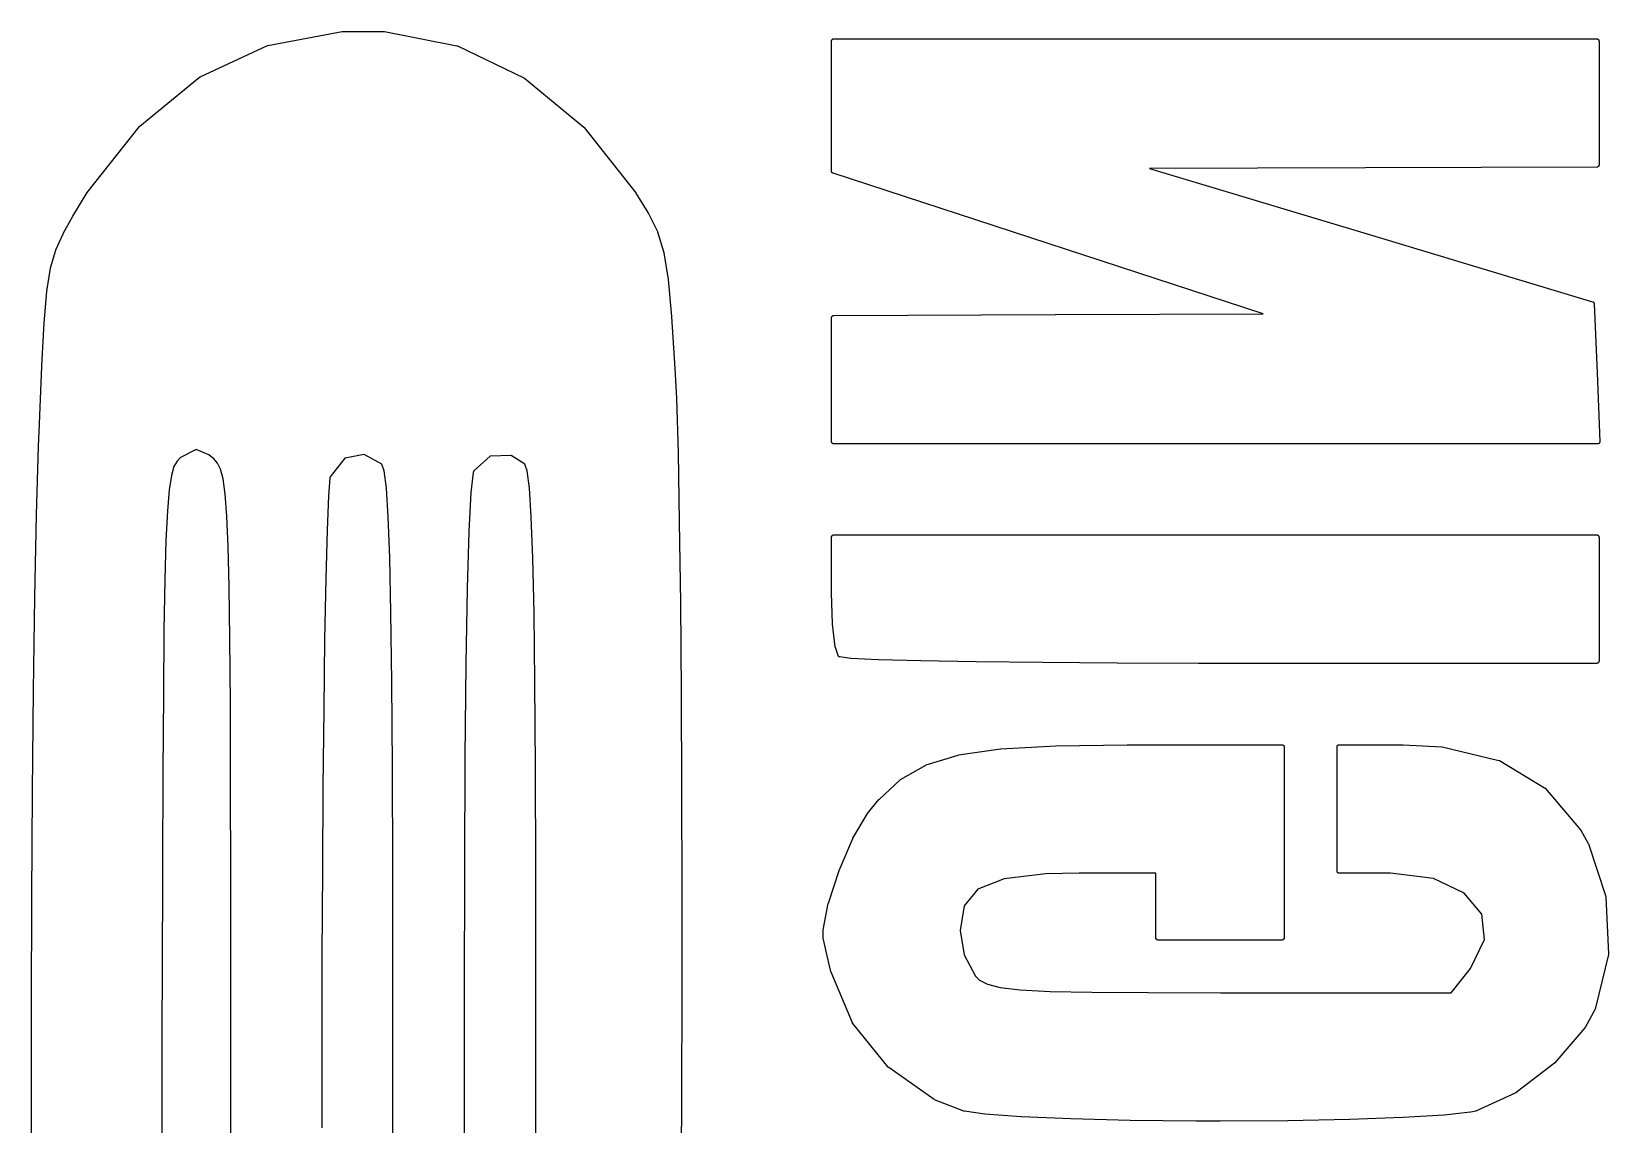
# Model space of a CAD drawing. Extents: x 6.3 to 49.3, y 9.3 to 45.7.
# Drawn here: x 36.89 to 40.39, y 34.848 to 37.273 of the extents above; entities that cross this region are included whole.
import ezdxf

# ---------------------------------------------------------------- set-up
doc = ezdxf.new("R2010")
doc.units = 0
doc.layers.add('BLACK', color=7, linetype='CONTINUOUS')

msp = doc.modelspace()

# ---------------------------------------------------------------- linework, layer by layer
at = {"layer": 'BLACK', "linetype": 'CONTINUOUS'}
for p, q in [((37.2637, 37.172), (37.413, 37.2417)), ((37.413, 37.2417), (37.4131, 37.2417)), ((37.4131, 37.2417), (37.4132, 37.2418)), ((37.4132, 37.2418), (37.4133, 37.2418)), ((37.4133, 37.2418), (37.4137, 37.2419)), ((37.4137, 37.2419), (37.414, 37.2421)), ((37.414, 37.2421), (37.4141, 37.2421)), ((37.4141, 37.2421), (37.4142, 37.2421)), ((37.4142, 37.2421), (37.5793, 37.2727)), ((37.5793, 37.2727), (37.5793, 37.2727)), ((37.5793, 37.2727), (37.5793, 37.2727)), ((37.5793, 37.2727), (37.5793, 37.2727)), ((37.5793, 37.2727), (37.5794, 37.2727)), ((37.5794, 37.2727), (37.5798, 37.2728)), ((37.5798, 37.2728), (37.5803, 37.2728)), ((37.5803, 37.2728), (37.672, 37.2727)), ((37.672, 37.2727), (37.6721, 37.2727)), ((37.6721, 37.2727), (37.6726, 37.2726)), ((37.6726, 37.2726), (37.673, 37.2726)), ((37.673, 37.2726), (37.8336, 37.2412)), ((37.8336, 37.2412), (37.8337, 37.2411)), ((37.8337, 37.2411), (37.8338, 37.2411)), ((37.8338, 37.2411), (37.8339, 37.2411)), ((37.8339, 37.2411), (37.8342, 37.241)), ((38.6653, 37.2519), (38.6654, 37.2524)), ((38.6653, 36.9631), (38.6653, 37.2519)), ((38.6654, 37.2529), (38.6656, 37.2534)), ((38.6654, 37.2528), (38.6654, 37.2529)), ((38.6654, 37.2529), (38.6654, 37.2529)), ((38.6654, 37.2524), (38.6654, 37.2528)), ((38.6656, 37.2534), (38.6657, 37.2538)), ((38.6657, 37.2538), (38.666, 37.2543)), ((38.6657, 37.2538), (38.6657, 37.2538)), ((38.6657, 37.2538), (38.6657, 37.2538)), ((38.666, 37.2543), (38.6662, 37.2546)), ((38.6662, 37.2547), (38.6665, 37.255)), ((38.6662, 37.2546), (38.6662, 37.2547)), ((38.6662, 37.2546), (38.6662, 37.2546)), ((38.6665, 37.255), (38.6668, 37.2554)), ((38.6668, 37.2554), (38.6672, 37.2557)), ((38.6668, 37.2554), (38.6668, 37.2554)), ((38.6668, 37.2554), (38.6668, 37.2554)), ((38.6672, 37.2557), (38.6676, 37.256)), ((38.6676, 37.256), (38.668, 37.2562)), ((38.6676, 37.256), (38.6676, 37.256)), ((38.6676, 37.256), (38.6676, 37.256)), ((38.668, 37.2562), (38.6684, 37.2565)), ((38.6684, 37.2565), (38.6684, 37.2565)), ((38.6684, 37.2565), (38.6685, 37.2565)), ((38.6685, 37.2565), (38.6689, 37.2566)), ((38.6689, 37.2566), (38.6694, 37.2567)), ((38.6694, 37.2567), (38.6698, 37.2568)), ((38.6694, 37.2567), (38.6694, 37.2567)), ((38.6694, 37.2567), (38.6694, 37.2567)), ((38.6698, 37.2568), (38.6703, 37.2568)), ((38.6703, 37.2568), (40.3637, 37.2568)), ((40.3637, 37.2568), (40.3642, 37.2568)), ((40.3642, 37.2568), (40.3647, 37.2567)), ((40.3647, 37.2567), (40.3647, 37.2567)), ((40.3647, 37.2567), (40.3647, 37.2567)), ((40.3647, 37.2567), (40.3652, 37.2566)), ((40.3652, 37.2566), (40.3656, 37.2564)), ((40.3656, 37.2564), (40.3656, 37.2564)), ((40.3656, 37.2564), (40.3656, 37.2564)), ((40.3656, 37.2564), (40.3661, 37.2562)), ((40.3661, 37.2562), (40.3665, 37.256)), ((40.3665, 37.256), (40.3665, 37.256)), ((40.3665, 37.256), (40.3665, 37.256)), ((40.3665, 37.256), (40.3669, 37.2557)), ((40.3669, 37.2557), (40.3672, 37.2554)), ((40.3672, 37.2554), (40.3672, 37.2553)), ((40.3672, 37.2553), (40.3672, 37.2553)), ((40.3672, 37.2553), (40.3675, 37.255)), ((40.3675, 37.255), (40.3678, 37.2546)), ((40.3678, 37.2546), (40.3678, 37.2546)), ((40.3678, 37.2546), (40.3678, 37.2546)), ((40.3678, 37.2546), (40.3681, 37.2542)), ((40.3681, 37.2542), (40.3683, 37.2537)), ((40.3683, 37.2537), (40.3683, 37.2537)), ((40.3683, 37.2537), (40.3683, 37.2537)), ((40.3683, 37.2537), (40.3684, 37.2533)), ((40.3684, 37.2533), (40.3686, 37.2528)), ((40.3686, 37.2528), (40.3686, 37.2528)), ((40.3686, 37.2528), (40.3686, 37.2528)), ((40.3686, 37.2528), (40.3686, 37.2523)), ((40.3686, 37.2523), (40.3687, 37.2518)), ((40.3687, 37.2518), (40.3687, 36.9766)), ((37.8342, 37.241), (37.8346, 37.2409)), ((37.8346, 37.2409), (37.8347, 37.2408)), ((37.8347, 37.2408), (37.8348, 37.2408)), ((37.8348, 37.2408), (37.9824, 37.1701)), ((37.1297, 37.063), (37.2626, 37.1713)), ((37.2626, 37.1713), (37.2627, 37.1714)), ((37.2627, 37.1714), (37.2628, 37.1714)), ((37.2628, 37.1715), (37.2632, 37.1717)), ((37.2628, 37.1714), (37.2628, 37.1715)), ((37.2632, 37.1717), (37.2635, 37.1719)), ((37.2635, 37.1719), (37.2636, 37.1719)), ((37.2636, 37.1719), (37.2637, 37.172)), ((37.9824, 37.1701), (37.9825, 37.17)), ((37.9825, 37.17), (37.9825, 37.17)), ((37.9825, 37.17), (37.9826, 37.17)), ((37.9826, 37.17), (37.983, 37.1697)), ((37.983, 37.1697), (37.9833, 37.1695)), ((37.9833, 37.1695), (37.9834, 37.1695)), ((37.9834, 37.1695), (37.9834, 37.1694)), ((37.9834, 37.1694), (38.1156, 37.0608)), ((37.0132, 36.9159), (37.1289, 37.0623)), ((37.1289, 37.0623), (37.129, 37.0623)), ((37.129, 37.0623), (37.1293, 37.0626)), ((37.129, 37.0623), (37.129, 37.0623)), ((37.129, 37.0623), (37.129, 37.0623)), ((37.1293, 37.0626), (37.1297, 37.063)), ((37.1297, 37.063), (37.1297, 37.063)), ((37.1297, 37.063), (37.1297, 37.063)), ((38.1156, 37.0608), (38.1157, 37.0607)), ((38.1157, 37.0607), (38.1157, 37.0607)), ((38.1157, 37.0607), (38.1157, 37.0607)), ((38.1157, 37.0607), (38.116, 37.0604)), ((38.116, 37.0604), (38.1163, 37.06)), ((38.1163, 37.06), (38.1163, 37.06)), ((38.1163, 37.06), (38.1164, 37.06)), ((38.1164, 37.06), (38.2308, 36.9147)), ((38.6653, 36.9629), (38.6653, 36.9631)), ((38.6653, 36.9628), (38.6653, 36.9629)), ((38.6654, 36.9625), (38.6653, 36.9628)), ((38.6654, 36.9621), (38.6654, 36.9625)), ((38.6655, 36.962), (38.6654, 36.9621)), ((38.6655, 36.9618), (38.6655, 36.962)), ((38.6656, 36.9615), (38.6655, 36.9618)), ((38.6657, 36.9612), (38.6656, 36.9615)), ((38.6658, 36.961), (38.6657, 36.9612)), ((39.8504, 36.9702), (39.3708, 36.9689)), ((39.3708, 36.9689), (39.8465, 36.8259)), ((40.3637, 36.9717), (39.8504, 36.9702)), ((40.3642, 36.9717), (40.3637, 36.9717)), ((40.3646, 36.9718), (40.3642, 36.9717)), ((40.3647, 36.9718), (40.3646, 36.9718)), ((40.3646, 36.9718), (40.3646, 36.9718)), ((40.3651, 36.9719), (40.3647, 36.9718)), ((40.3655, 36.972), (40.3651, 36.9719)), ((40.3656, 36.972), (40.3655, 36.972)), ((40.366, 36.9723), (40.3656, 36.972)), ((40.3656, 36.972), (40.3656, 36.972)), ((40.3664, 36.9725), (40.366, 36.9723)), ((40.3668, 36.9728), (40.3664, 36.9725)), ((40.3664, 36.9725), (40.3664, 36.9725)), ((40.3664, 36.9725), (40.3664, 36.9725)), ((40.3672, 36.9731), (40.3668, 36.9728)), ((40.3675, 36.9735), (40.3672, 36.9731)), ((40.3672, 36.9731), (40.3672, 36.9731)), ((40.3672, 36.9731), (40.3672, 36.9731)), ((40.3678, 36.9738), (40.3675, 36.9735)), ((40.368, 36.9742), (40.3678, 36.9739)), ((40.3678, 36.9739), (40.3678, 36.9739)), ((40.3678, 36.9739), (40.3678, 36.9738)), ((40.3683, 36.9747), (40.368, 36.9742)), ((40.3684, 36.9752), (40.3683, 36.9747)), ((40.3683, 36.9747), (40.3683, 36.9747)), ((40.3683, 36.9747), (40.3683, 36.9747)), ((40.3686, 36.9756), (40.3684, 36.9752)), ((40.3687, 36.9766), (40.3686, 36.9762)), ((40.3686, 36.9762), (40.3686, 36.9757)), ((40.3686, 36.9757), (40.3686, 36.9757)), ((40.3686, 36.9757), (40.3686, 36.9756)), ((38.6659, 36.9609), (38.6658, 36.961)), ((38.666, 36.9606), (38.6659, 36.9609)), ((38.6662, 36.9603), (38.666, 36.9606)), ((38.6663, 36.9602), (38.6662, 36.9603)), ((38.6664, 36.9601), (38.6663, 36.9602)), ((38.6666, 36.9598), (38.6664, 36.9601)), ((38.6668, 36.9596), (38.6666, 36.9598)), ((38.6669, 36.9595), (38.6668, 36.9596)), ((38.667, 36.9593), (38.6669, 36.9595)), ((38.6673, 36.9592), (38.667, 36.9593)), ((38.6675, 36.959), (38.6673, 36.9592)), ((38.6677, 36.9589), (38.6675, 36.959)), ((38.6678, 36.9588), (38.6677, 36.9589)), ((38.6681, 36.9586), (38.6678, 36.9588)), ((38.6684, 36.9585), (38.6681, 36.9586)), ((38.6686, 36.9584), (38.6684, 36.9585)), ((38.6687, 36.9584), (38.6686, 36.9584)), ((38.6688, 36.9583), (38.6687, 36.9584)), ((39.6235, 36.6467), (38.6688, 36.9583)), ((36.981, 36.8631), (37.0129, 36.9154)), ((37.0129, 36.9154), (37.0131, 36.9156)), ((37.0129, 36.9154), (37.0129, 36.9154)), ((37.0131, 36.9156), (37.0132, 36.9159)), ((38.2308, 36.9147), (38.2308, 36.9146)), ((38.2308, 36.9146), (38.2309, 36.9144)), ((38.2309, 36.9144), (38.2311, 36.9142)), ((38.2311, 36.9142), (38.2577, 36.8711)), ((36.9598, 36.8246), (36.9809, 36.8629)), ((36.9809, 36.8629), (36.981, 36.863)), ((36.981, 36.863), (36.981, 36.8631)), ((36.981, 36.863), (36.981, 36.863)), ((38.2577, 36.8711), (38.2577, 36.871)), ((38.2577, 36.871), (38.2578, 36.8708)), ((38.2578, 36.8708), (38.2579, 36.8707)), ((38.2579, 36.8707), (38.2786, 36.829)), ((36.9438, 36.7888), (36.9596, 36.8242)), ((36.9596, 36.8243), (36.9597, 36.8245)), ((36.9596, 36.8242), (36.9596, 36.8243)), ((36.9597, 36.8245), (36.9598, 36.8246)), ((38.2786, 36.829), (38.2786, 36.829)), ((38.2786, 36.829), (38.2787, 36.8286)), ((38.2787, 36.8286), (38.2788, 36.8283)), ((38.2788, 36.8283), (38.293, 36.7827)), ((39.8465, 36.8259), (40.3545, 36.6732)), ((36.932, 36.7484), (36.9435, 36.7881)), ((36.9435, 36.7881), (36.9436, 36.7882)), ((36.9436, 36.7882), (36.9437, 36.7885)), ((36.9437, 36.7885), (36.9438, 36.7888)), ((38.293, 36.7827), (38.293, 36.7826)), ((38.293, 36.7826), (38.293, 36.7823)), ((38.293, 36.7823), (38.2931, 36.782)), ((38.2931, 36.782), (38.3029, 36.7229)), ((36.9235, 36.6966), (36.9319, 36.7478)), ((36.9319, 36.7481), (36.932, 36.7484)), ((36.9319, 36.7479), (36.9319, 36.7481)), ((36.9319, 36.7478), (36.9319, 36.7479)), ((38.3029, 36.7229), (38.3029, 36.7229)), ((38.3029, 36.7229), (38.3029, 36.7227)), ((38.3029, 36.7227), (38.3029, 36.7226)), ((38.3029, 36.7226), (38.3104, 36.6404)), ((36.9173, 36.6265), (36.9235, 36.6962)), ((36.9235, 36.6965), (36.9235, 36.6966)), ((36.9235, 36.6963), (36.9235, 36.6965)), ((36.9235, 36.6962), (36.9235, 36.6963)), ((39.1624, 36.6449), (39.6235, 36.6467)), ((40.3545, 36.6732), (40.3546, 36.6731)), ((40.3546, 36.6731), (40.3547, 36.6731)), ((40.3547, 36.6731), (40.3548, 36.6731)), ((40.3548, 36.6731), (40.3551, 36.6729)), ((40.3551, 36.6729), (40.3555, 36.6728)), ((40.3555, 36.6728), (40.3556, 36.6727)), ((40.3556, 36.6727), (40.3557, 36.6726)), ((40.3557, 36.6726), (40.356, 36.6724)), ((40.356, 36.6724), (40.3563, 36.6722)), ((40.3563, 36.6722), (40.3564, 36.6721)), ((40.3564, 36.6721), (40.3565, 36.672)), ((40.3565, 36.672), (40.3567, 36.6718)), ((40.3567, 36.6718), (40.357, 36.6715)), ((40.357, 36.6715), (40.357, 36.6714)), ((40.357, 36.6714), (40.3571, 36.6713)), ((40.3571, 36.6713), (40.3573, 36.671)), ((40.3573, 36.671), (40.3575, 36.6707)), ((40.3575, 36.6707), (40.3576, 36.6706)), ((40.3576, 36.6706), (40.3576, 36.6705)), ((40.3576, 36.6705), (40.3577, 36.6701)), ((40.3577, 36.6701), (40.3579, 36.6698)), ((40.3579, 36.6698), (40.3579, 36.6697)), ((40.3579, 36.6697), (40.3579, 36.6695)), ((40.3579, 36.6695), (40.358, 36.6692)), ((40.358, 36.6692), (40.3581, 36.6688)), ((40.3581, 36.6688), (40.3581, 36.6687)), ((40.3581, 36.6687), (40.3581, 36.6686)), ((40.3581, 36.6686), (40.3643, 36.5158)), ((36.9122, 36.5308), (36.9173, 36.6263)), ((36.9173, 36.6264), (36.9173, 36.6265)), ((36.9173, 36.6263), (36.9173, 36.6264)), ((36.9173, 36.6264), (36.9173, 36.6264)), ((38.3104, 36.6404), (38.3104, 36.6403)), ((38.3104, 36.6403), (38.3104, 36.6403)), ((38.3104, 36.6403), (38.3104, 36.6402)), ((38.3104, 36.6402), (38.3178, 36.5253)), ((38.6653, 36.6381), (38.6654, 36.6386)), ((38.6653, 36.3628), (38.6653, 36.6381)), ((38.6654, 36.639), (38.6656, 36.6395)), ((38.6654, 36.6386), (38.6654, 36.639)), ((38.6654, 36.639), (38.6654, 36.639)), ((38.6654, 36.639), (38.6654, 36.639)), ((38.6656, 36.6395), (38.6657, 36.6399)), ((38.6657, 36.64), (38.666, 36.6404)), ((38.6657, 36.6399), (38.6657, 36.64)), ((38.6657, 36.6399), (38.6657, 36.6399)), ((38.666, 36.6404), (38.6662, 36.6408)), ((38.6662, 36.6408), (38.6665, 36.6412)), ((38.6662, 36.6408), (38.6662, 36.6408)), ((38.6662, 36.6408), (38.6662, 36.6408)), ((38.6665, 36.6412), (38.6668, 36.6415)), ((38.6668, 36.6416), (38.6672, 36.6419)), ((38.6668, 36.6415), (38.6668, 36.6416)), ((38.6668, 36.6416), (38.6668, 36.6416)), ((38.6672, 36.6419), (38.6675, 36.6422)), ((38.6675, 36.6422), (38.6676, 36.6422)), ((38.6676, 36.6422), (38.668, 36.6424)), ((38.6676, 36.6422), (38.6676, 36.6422)), ((38.668, 36.6424), (38.6684, 36.6426)), ((38.6684, 36.6426), (38.6684, 36.6426)), ((38.6684, 36.6426), (38.6685, 36.6426)), ((38.6685, 36.6426), (38.6689, 36.6428)), ((38.6689, 36.6428), (38.6693, 36.6429)), ((38.6693, 36.6429), (38.6694, 36.6429)), ((38.6694, 36.6429), (38.6698, 36.643)), ((38.6694, 36.6429), (38.6694, 36.6429)), ((38.6698, 36.643), (38.6703, 36.643)), ((38.6703, 36.643), (39.1624, 36.6449)), ((36.9071, 36.4024), (36.9122, 36.5307)), ((36.9122, 36.5307), (36.9122, 36.5308)), ((38.3178, 36.5253), (38.3178, 36.5252)), ((38.3178, 36.5252), (38.3178, 36.5252)), ((38.3178, 36.5252), (38.3178, 36.5252)), ((38.3178, 36.5252), (38.3209, 36.4591)), ((40.3643, 36.5158), (40.3705, 36.363)), ((38.3209, 36.4591), (38.3209, 36.4591)), ((38.3209, 36.4591), (38.3209, 36.4591)), ((38.3209, 36.4591), (38.3209, 36.4591)), ((38.3209, 36.4591), (38.3245, 36.3381)), ((36.9053, 36.3527), (36.9071, 36.4023)), ((36.9071, 36.4023), (36.9071, 36.4024)), ((36.9071, 36.4024), (36.9071, 36.4024)), ((36.9009, 36.2007), (36.9053, 36.3527)), ((36.9053, 36.3527), (36.9053, 36.3527)), ((36.9053, 36.3527), (36.9053, 36.3527)), ((37.255, 36.3457), (37.2216, 36.3284)), ((37.2832, 36.334), (37.255, 36.3457)), ((37.2948, 36.3241), (37.2832, 36.334)), ((37.6282, 36.3347), (37.5847, 36.3265)), ((37.6672, 36.3128), (37.6282, 36.3347)), ((37.9541, 36.3319), (37.9074, 36.3307)), ((37.9846, 36.3129), (37.9541, 36.3319)), ((38.3245, 36.3381), (38.3245, 36.338)), ((38.3245, 36.338), (38.3245, 36.338)), ((38.3245, 36.338), (38.3274, 36.185)), ((38.6654, 36.3623), (38.6653, 36.3628)), ((38.6654, 36.3619), (38.6654, 36.3623)), ((38.6656, 36.3614), (38.6654, 36.3619)), ((38.6654, 36.3619), (38.6654, 36.3619)), ((38.6654, 36.3619), (38.6654, 36.3619)), ((38.6657, 36.361), (38.6656, 36.3614)), ((38.6657, 36.3609), (38.6657, 36.361)), ((38.6659, 36.3605), (38.6657, 36.3609)), ((38.6657, 36.3609), (38.6657, 36.3609)), ((38.6661, 36.3601), (38.6659, 36.3605)), ((38.6662, 36.3601), (38.6661, 36.3601)), ((38.6665, 36.3597), (38.6662, 36.3601)), ((38.6662, 36.3601), (38.6662, 36.3601)), ((38.6668, 36.3593), (38.6665, 36.3597)), ((38.6671, 36.359), (38.6668, 36.3593)), ((38.6668, 36.3593), (38.6668, 36.3593)), ((38.6668, 36.3593), (38.6668, 36.3593)), ((38.6675, 36.3587), (38.6671, 36.359)), ((38.6679, 36.3585), (38.6675, 36.3587)), ((38.6675, 36.3587), (38.6675, 36.3587)), ((38.6675, 36.3587), (38.6675, 36.3587)), ((38.6684, 36.3582), (38.6679, 36.3585)), ((38.6688, 36.3581), (38.6684, 36.3582)), ((38.6684, 36.3582), (38.6684, 36.3582)), ((38.6684, 36.3582), (38.6684, 36.3582)), ((38.6693, 36.3579), (38.6688, 36.3581)), ((38.6698, 36.3579), (38.6693, 36.3579)), ((38.6693, 36.3579), (38.6693, 36.3579)), ((38.6693, 36.3579), (38.6693, 36.3579)), ((38.6703, 36.3578), (38.6698, 36.3579)), ((40.3655, 36.3578), (38.6703, 36.3578)), ((40.3656, 36.3578), (40.3655, 36.3578)), ((40.3657, 36.3578), (40.3656, 36.3578)), ((40.3661, 36.3579), (40.3657, 36.3578)), ((40.3665, 36.3579), (40.3661, 36.3579)), ((40.3666, 36.358), (40.3665, 36.3579)), ((40.3667, 36.358), (40.3666, 36.358)), ((40.367, 36.3581), (40.3667, 36.358)), ((40.3674, 36.3582), (40.367, 36.3581)), ((40.3675, 36.3583), (40.3674, 36.3582)), ((40.3676, 36.3583), (40.3675, 36.3583)), ((40.3679, 36.3585), (40.3676, 36.3583)), ((40.3683, 36.3587), (40.3679, 36.3585)), ((40.3684, 36.3587), (40.3683, 36.3587)), ((40.3687, 36.359), (40.3684, 36.3588)), ((40.3684, 36.3588), (40.3684, 36.3587)), ((40.369, 36.3593), (40.3687, 36.359)), ((40.3691, 36.3594), (40.369, 36.3593)), ((40.3692, 36.3594), (40.3691, 36.3594)), ((40.3694, 36.3597), (40.3692, 36.3594)), ((40.3697, 36.36), (40.3694, 36.3597)), ((40.3698, 36.3602), (40.3697, 36.3601)), ((40.3697, 36.3601), (40.3697, 36.36)), ((40.3699, 36.3606), (40.3698, 36.3602)), ((40.3701, 36.3609), (40.3699, 36.3606)), ((40.3702, 36.361), (40.3701, 36.3609)), ((40.3703, 36.3615), (40.3702, 36.3611)), ((40.3702, 36.3611), (40.3702, 36.361)), ((40.3704, 36.3618), (40.3703, 36.3615)), ((40.3705, 36.3624), (40.3704, 36.362)), ((40.3704, 36.362), (40.3704, 36.3619)), ((40.3704, 36.3619), (40.3704, 36.3618)), ((40.3705, 36.363), (40.3705, 36.363)), ((40.3705, 36.363), (40.3705, 36.3629)), ((40.3705, 36.3629), (40.3705, 36.3628)), ((40.3705, 36.3628), (40.3705, 36.3624)), ((37.2058, 36.308), (37.2, 36.288)), ((37.2125, 36.3199), (37.2058, 36.308)), ((37.2204, 36.3275), (37.2125, 36.3199)), ((37.2216, 36.3284), (37.2204, 36.3275)), ((37.3025, 36.3153), (37.2948, 36.3241)), ((37.3091, 36.3021), (37.3025, 36.3153)), ((37.3148, 36.2803), (37.3091, 36.3021)), ((37.5847, 36.3265), (37.5526, 36.2852)), ((37.6723, 36.2984), (37.6672, 36.3128)), ((37.6772, 36.2599), (37.6723, 36.2984)), ((37.8711, 36.2979), (37.8699, 36.2942)), ((37.9074, 36.3307), (37.8711, 36.2979)), ((37.9898, 36.2983), (37.9846, 36.3129)), ((37.9947, 36.2598), (37.9898, 36.2983)), ((37.2, 36.288), (37.1951, 36.2561)), ((37.3195, 36.2465), (37.3148, 36.2803)), ((37.552, 36.2826), (37.5485, 36.2427)), ((37.5526, 36.2852), (37.552, 36.2826)), ((37.8699, 36.2942), (37.8647, 36.2499)), ((37.1951, 36.2561), (37.1911, 36.2091)), ((37.3233, 36.1975), (37.3195, 36.2465)), ((37.5485, 36.2427), (37.5454, 36.1662)), ((37.6813, 36.1962), (37.6772, 36.2599)), ((37.8647, 36.2499), (37.8602, 36.1638)), ((37.9989, 36.1959), (37.9947, 36.2598)), ((36.8971, 36.0179), (36.9009, 36.2007)), ((36.9009, 36.2007), (36.9009, 36.2007)), ((36.9009, 36.2007), (36.9009, 36.2007)), ((37.1911, 36.2091), (37.1879, 36.1437)), ((37.3262, 36.13), (37.3233, 36.1975)), ((37.6847, 36.1048), (37.6813, 36.1962)), ((38.0023, 36.1044), (37.9989, 36.1959)), ((37.5454, 36.1662), (37.5426, 36.0585)), ((37.8602, 36.1638), (37.8565, 36.0368)), ((38.3274, 36.185), (38.3274, 36.1849)), ((38.3274, 36.1849), (38.3274, 36.1849)), ((38.3274, 36.1849), (38.3298, 36.0055)), ((38.6689, 36.1559), (38.6694, 36.1561)), ((38.6694, 36.1561), (38.6694, 36.1561)), ((38.6694, 36.1561), (38.6694, 36.1561)), ((38.6694, 36.1561), (38.6698, 36.1561)), ((38.6698, 36.1561), (38.6703, 36.1562)), ((38.6703, 36.1562), (40.3637, 36.1562)), ((40.3637, 36.1562), (40.3642, 36.1561)), ((40.3642, 36.1561), (40.3647, 36.1561)), ((40.3647, 36.1561), (40.3647, 36.1561)), ((40.3647, 36.1561), (40.3647, 36.1561)), ((40.3647, 36.1561), (40.3652, 36.1559)), ((37.1879, 36.1437), (37.1855, 36.0564)), ((37.3284, 36.0405), (37.3262, 36.13)), ((38.6653, 36.1512), (38.6654, 36.1517)), ((38.6653, 36.0277), (38.6653, 36.1512)), ((38.6654, 36.1522), (38.6656, 36.1528)), ((38.6654, 36.1517), (38.6654, 36.1522)), ((38.6654, 36.1522), (38.6654, 36.1522)), ((38.6654, 36.1522), (38.6654, 36.1522)), ((38.6656, 36.1528), (38.6657, 36.1531)), ((38.6657, 36.1531), (38.666, 36.1536)), ((38.6657, 36.1531), (38.6657, 36.1531)), ((38.6657, 36.1531), (38.6657, 36.1531)), ((38.666, 36.1536), (38.6662, 36.154)), ((38.6662, 36.154), (38.6665, 36.1544)), ((38.6662, 36.154), (38.6662, 36.154)), ((38.6662, 36.154), (38.6662, 36.154)), ((38.6665, 36.1544), (38.6668, 36.1547)), ((38.6668, 36.1547), (38.6672, 36.155)), ((38.6668, 36.1547), (38.6668, 36.1547)), ((38.6668, 36.1547), (38.6668, 36.1547)), ((38.6672, 36.155), (38.6676, 36.1553)), ((38.6676, 36.1554), (38.668, 36.1556)), ((38.6676, 36.1553), (38.6676, 36.1554)), ((38.6676, 36.1553), (38.6676, 36.1553)), ((38.668, 36.1556), (38.6684, 36.1558)), ((38.6684, 36.1558), (38.6684, 36.1558)), ((38.6684, 36.1558), (38.6685, 36.1558)), ((38.6685, 36.1558), (38.6689, 36.1559)), ((40.3652, 36.1559), (40.3656, 36.1558)), ((40.3656, 36.1558), (40.3656, 36.1558)), ((40.3656, 36.1558), (40.3656, 36.1558)), ((40.3656, 36.1558), (40.3661, 36.1555)), ((40.3661, 36.1555), (40.3665, 36.1553)), ((40.3665, 36.1553), (40.3665, 36.1553)), ((40.3665, 36.1553), (40.3665, 36.1553)), ((40.3665, 36.1553), (40.3669, 36.155)), ((40.3669, 36.155), (40.3672, 36.1547)), ((40.3672, 36.1547), (40.3672, 36.1547)), ((40.3672, 36.1547), (40.3672, 36.1547)), ((40.3672, 36.1547), (40.3675, 36.1543)), ((40.3675, 36.1543), (40.3678, 36.1539)), ((40.3678, 36.1539), (40.3678, 36.1539)), ((40.3678, 36.1539), (40.3678, 36.1539)), ((40.3678, 36.1539), (40.3681, 36.1535)), ((40.3681, 36.1535), (40.3683, 36.1531)), ((40.3683, 36.1531), (40.3683, 36.1531)), ((40.3683, 36.1531), (40.3683, 36.153)), ((40.3683, 36.153), (40.3684, 36.1526)), ((40.3684, 36.1526), (40.3686, 36.1521)), ((40.3686, 36.1521), (40.3686, 36.1521)), ((40.3686, 36.1521), (40.3686, 36.1521)), ((40.3686, 36.1521), (40.3686, 36.1517)), ((40.3686, 36.1517), (40.3687, 36.1512)), ((40.3687, 36.1512), (40.3687, 35.8759)), ((37.6873, 35.9837), (37.6847, 36.1048)), ((38.0049, 35.983), (38.0023, 36.1044)), ((37.1855, 36.0564), (37.1836, 35.9441)), ((37.5426, 36.0585), (37.5402, 35.9244)), ((36.8941, 35.811), (36.8971, 36.0178)), ((36.8971, 36.0178), (36.8971, 36.0179)), ((37.3299, 35.9256), (37.3284, 36.0405)), ((37.8565, 36.0368), (37.8536, 35.87)), ((38.6653, 36.0276), (38.6653, 36.0277)), ((38.6653, 36.0277), (38.6653, 36.0277)), ((38.6653, 36.0275), (38.6653, 36.0276)), ((38.6676, 35.9586), (38.6653, 36.0275)), ((37.6893, 35.8301), (37.6873, 35.9837)), ((37.6873, 35.9837), (37.6873, 35.9837)), ((38.0069, 35.8291), (38.0049, 35.983)), ((38.0049, 35.983), (38.0049, 35.983)), ((38.3298, 36.0055), (38.3298, 36.0054)), ((38.3298, 36.0054), (38.3315, 35.8054)), ((38.6676, 35.9584), (38.6676, 35.9586)), ((38.6676, 35.9583), (38.6676, 35.9584)), ((38.6676, 35.9582), (38.6676, 35.9583)), ((38.6734, 35.9076), (38.6676, 35.9582)), ((37.1836, 35.944), (37.1822, 35.803)), ((37.1836, 35.9441), (37.1836, 35.944)), ((37.3309, 35.7821), (37.3299, 35.9256)), ((37.5402, 35.9244), (37.5381, 35.7688)), ((37.5402, 35.9244), (37.5402, 35.9244)), ((38.6736, 35.9066), (38.6734, 35.9076)), ((38.6734, 35.9076), (38.6734, 35.9076)), ((38.6737, 35.9065), (38.6736, 35.9066)), ((38.6797, 35.8885), (38.6737, 35.9065)), ((38.6798, 35.8882), (38.6797, 35.8885)), ((38.6799, 35.8879), (38.6798, 35.8882)), ((38.68, 35.8878), (38.6799, 35.8879)), ((38.6801, 35.8876), (38.68, 35.8878)), ((38.6803, 35.8874), (38.6801, 35.8876)), ((38.6804, 35.8871), (38.6803, 35.8874)), ((38.6806, 35.887), (38.6804, 35.8871)), ((38.6807, 35.8868), (38.6806, 35.887)), ((38.6809, 35.8866), (38.6807, 35.8868)), ((38.6811, 35.8864), (38.6809, 35.8866)), ((38.6812, 35.8863), (38.6811, 35.8864)), ((38.6814, 35.8862), (38.6812, 35.8863)), ((38.6816, 35.886), (38.6814, 35.8862)), ((38.6819, 35.8858), (38.6816, 35.886)), ((38.682, 35.8857), (38.6819, 35.8858)), ((38.6822, 35.8856), (38.682, 35.8857)), ((38.6825, 35.8855), (38.6822, 35.8856)), ((38.6828, 35.8854), (38.6825, 35.8855)), ((38.6829, 35.8854), (38.6828, 35.8854)), ((38.6831, 35.8853), (38.6829, 35.8854)), ((38.6834, 35.8852), (38.6831, 35.8853)), ((38.6837, 35.8852), (38.6834, 35.8852)), ((38.6838, 35.8852), (38.6837, 35.8852)), ((38.7074, 35.882), (38.6838, 35.8852)), ((38.7076, 35.882), (38.7074, 35.882)), ((38.7077, 35.882), (38.7076, 35.882)), ((38.7078, 35.882), (38.7077, 35.882)), ((38.7691, 35.8791), (38.7078, 35.882)), ((38.7692, 35.8791), (38.7691, 35.8791)), ((38.7691, 35.8791), (38.7691, 35.8791)), ((38.7691, 35.8791), (38.7691, 35.8791)), ((38.8636, 35.8766), (38.7692, 35.8791)), ((38.8637, 35.8766), (38.8636, 35.8766)), ((38.8636, 35.8766), (38.8636, 35.8766)), ((38.9865, 35.8744), (38.8637, 35.8766)), ((37.8536, 35.8699), (37.8515, 35.6638)), ((37.8536, 35.87), (37.8536, 35.8699)), ((38.9866, 35.8744), (38.9865, 35.8744)), ((38.9865, 35.8744), (38.9865, 35.8744)), ((39.1333, 35.8727), (38.9866, 35.8744)), ((39.2992, 35.8716), (39.1333, 35.8727)), ((39.1333, 35.8727), (39.1333, 35.8727)), ((39.2993, 35.8716), (39.2992, 35.8716)), ((39.4798, 35.871), (39.2993, 35.8716)), ((39.4798, 35.871), (39.4798, 35.871)), ((39.531, 35.871), (39.4798, 35.871)), ((40.3637, 35.871), (39.531, 35.871)), ((40.3642, 35.871), (40.3637, 35.871)), ((40.3646, 35.8711), (40.3642, 35.871)), ((40.3651, 35.8712), (40.3646, 35.8711)), ((40.3646, 35.8711), (40.3646, 35.8711)), ((40.3646, 35.8711), (40.3646, 35.8711)), ((40.3655, 35.8714), (40.3651, 35.8712)), ((40.3656, 35.8714), (40.3655, 35.8714)), ((40.366, 35.8716), (40.3656, 35.8714)), ((40.3656, 35.8714), (40.3656, 35.8714)), ((40.3664, 35.8718), (40.366, 35.8716)), ((40.3668, 35.8722), (40.3664, 35.8718)), ((40.3664, 35.8718), (40.3664, 35.8718)), ((40.3664, 35.8718), (40.3664, 35.8718)), ((40.3672, 35.8724), (40.3668, 35.8722)), ((40.3675, 35.8728), (40.3672, 35.8725)), ((40.3672, 35.8725), (40.3672, 35.8724)), ((40.3672, 35.8724), (40.3672, 35.8724)), ((40.3678, 35.8732), (40.3675, 35.8728)), ((40.368, 35.8735), (40.3678, 35.8732)), ((40.3678, 35.8732), (40.3678, 35.8732)), ((40.3678, 35.8732), (40.3678, 35.8732)), ((40.3683, 35.874), (40.368, 35.8735)), ((40.3684, 35.8745), (40.3683, 35.8741)), ((40.3683, 35.8741), (40.3683, 35.874)), ((40.3683, 35.874), (40.3683, 35.874)), ((40.3686, 35.875), (40.3684, 35.8745)), ((40.3687, 35.8759), (40.3686, 35.8754)), ((40.3686, 35.8754), (40.3686, 35.875)), ((40.3686, 35.875), (40.3686, 35.875)), ((40.3686, 35.875), (40.3686, 35.875)), ((36.8919, 35.5866), (36.8941, 35.8109)), ((36.8941, 35.8109), (36.8941, 35.811)), ((36.8941, 35.8109), (36.8941, 35.8109)), ((37.6906, 35.6418), (37.6893, 35.8301)), ((37.6893, 35.8301), (37.6893, 35.8301)), ((38.0082, 35.6404), (38.0069, 35.8291)), ((37.1822, 35.803), (37.181, 35.6299)), ((37.3315, 35.6065), (37.3309, 35.7821)), ((37.3309, 35.7821), (37.3309, 35.7821)), ((38.3315, 35.8054), (38.3315, 35.8054)), ((38.3315, 35.8054), (38.3326, 35.5907)), ((37.5381, 35.7688), (37.5364, 35.5967)), ((38.8753, 35.6457), (38.9465, 35.6675)), ((38.9465, 35.6675), (38.9469, 35.6676)), ((38.9465, 35.6675), (38.9465, 35.6675)), ((38.9469, 35.6676), (38.9472, 35.6677)), ((38.9472, 35.6677), (39.0406, 35.6811)), ((39.0406, 35.6811), (39.0406, 35.6811)), ((39.0406, 35.6811), (39.0408, 35.6811)), ((39.0408, 35.6811), (39.041, 35.6811)), ((39.041, 35.6811), (39.1632, 35.688)), ((39.1632, 35.688), (39.1633, 35.688)), ((39.1633, 35.688), (39.1633, 35.688)), ((39.1633, 35.688), (39.1634, 35.688)), ((39.1634, 35.688), (39.3211, 35.69)), ((39.3211, 35.69), (39.3212, 35.69)), ((39.3212, 35.69), (39.6652, 35.6905)), ((39.6652, 35.6905), (39.6652, 35.6905)), ((39.6652, 35.6905), (39.6657, 35.6904)), ((39.6657, 35.6904), (39.6662, 35.6904)), ((39.6662, 35.6904), (39.6662, 35.6904)), ((39.6662, 35.6904), (39.6662, 35.6904)), ((39.6662, 35.6904), (39.6667, 35.6902)), ((39.6667, 35.6902), (39.6671, 35.6901)), ((39.6671, 35.6901), (39.6671, 35.6901)), ((39.6671, 35.6901), (39.6671, 35.6901)), ((39.6671, 35.6901), (39.6676, 35.6898)), ((39.6676, 35.6898), (39.668, 35.6896)), ((39.668, 35.6896), (39.668, 35.6896)), ((39.668, 35.6896), (39.668, 35.6896)), ((39.668, 35.6896), (39.6683, 35.6893)), ((39.6683, 35.6893), (39.6687, 35.689)), ((39.6687, 35.689), (39.6687, 35.689)), ((39.6687, 35.689), (39.6687, 35.689)), ((39.6687, 35.689), (39.669, 35.6887)), ((39.669, 35.6887), (39.6693, 35.6883)), ((39.6693, 35.6883), (39.6693, 35.6883)), ((39.6693, 35.6883), (39.6693, 35.6882)), ((39.6693, 35.6882), (39.6695, 35.6879)), ((39.6695, 35.6879), (39.6698, 35.6874)), ((39.6698, 35.6874), (39.6698, 35.6874)), ((39.6698, 35.6874), (39.6698, 35.6874)), ((39.6698, 35.6874), (39.6699, 35.6871)), ((39.6699, 35.6871), (39.6701, 35.6865)), ((39.6701, 35.6865), (39.6701, 35.6865)), ((39.6701, 35.6865), (39.6701, 35.6864)), ((39.6701, 35.6864), (39.6701, 35.6861)), ((39.6701, 35.6861), (39.6702, 35.6855)), ((39.6702, 35.6855), (39.6702, 35.2621)), ((39.7872, 35.6861), (39.7873, 35.6865)), ((39.7872, 35.6856), (39.7872, 35.6861)), ((39.7872, 35.4103), (39.7872, 35.6856)), ((39.7873, 35.6865), (39.7875, 35.6871)), ((39.7873, 35.6865), (39.7873, 35.6865)), ((39.7873, 35.6865), (39.7873, 35.6865)), ((39.7875, 35.6871), (39.7876, 35.6874)), ((39.7876, 35.6875), (39.7879, 35.688)), ((39.7876, 35.6874), (39.7876, 35.6875)), ((39.7876, 35.6875), (39.7876, 35.6875)), ((39.7879, 35.688), (39.788, 35.6883)), ((39.788, 35.6883), (39.7883, 35.6887)), ((39.788, 35.6883), (39.788, 35.6883)), ((39.788, 35.6883), (39.788, 35.6883)), ((39.7883, 35.6887), (39.7886, 35.689)), ((39.7886, 35.689), (39.7887, 35.6891)), ((39.7887, 35.6891), (39.789, 35.6893)), ((39.7887, 35.6891), (39.7887, 35.6891)), ((39.789, 35.6893), (39.7894, 35.6897)), ((39.7894, 35.6897), (39.7898, 35.6899)), ((39.7894, 35.6897), (39.7894, 35.6897)), ((39.7894, 35.6897), (39.7894, 35.6897)), ((39.7898, 35.6899), (39.7903, 35.6901)), ((39.7903, 35.6901), (39.7907, 35.6903)), ((39.7903, 35.6901), (39.7903, 35.6901)), ((39.7903, 35.6901), (39.7903, 35.6901)), ((39.7907, 35.6903), (39.7912, 35.6904)), ((39.7912, 35.6904), (39.7912, 35.6904)), ((39.7912, 35.6904), (39.7912, 35.6904)), ((39.7912, 35.6904), (39.7917, 35.6904)), ((39.7917, 35.6904), (39.7922, 35.6905)), ((39.7922, 35.6905), (39.9337, 35.6905)), ((39.9337, 35.6905), (39.9338, 35.6905)), ((39.9338, 35.6905), (39.9339, 35.6905)), ((39.9339, 35.6905), (40.0197, 35.686)), ((40.0197, 35.686), (40.0197, 35.686)), ((40.0197, 35.686), (40.0202, 35.6859)), ((40.0202, 35.6859), (40.0206, 35.6859)), ((40.0206, 35.6859), (40.1464, 35.6558)), ((37.6906, 35.6417), (37.6906, 35.6418)), ((37.6914, 35.4161), (37.6906, 35.6417)), ((37.8515, 35.6638), (37.8503, 35.4191)), ((38.0082, 35.6403), (38.0082, 35.6404)), ((38.0089, 35.4142), (38.0082, 35.6403)), ((38.8186, 35.6135), (38.8743, 35.6453)), ((38.8743, 35.6453), (38.8744, 35.6454)), ((38.8743, 35.6453), (38.8743, 35.6453)), ((38.8744, 35.6454), (38.8748, 35.6455)), ((38.8744, 35.6454), (38.8744, 35.6454)), ((38.8748, 35.6455), (38.8752, 35.6457)), ((38.8752, 35.6457), (38.8753, 35.6457)), ((38.8753, 35.6457), (38.8753, 35.6457)), ((40.1464, 35.6558), (40.1465, 35.6558)), ((40.1465, 35.6558), (40.1467, 35.6557)), ((40.1467, 35.6557), (40.1469, 35.6556)), ((40.1469, 35.6556), (40.1472, 35.6555)), ((40.1472, 35.6555), (40.1474, 35.6554)), ((40.1474, 35.6554), (40.1476, 35.6553)), ((40.1476, 35.6553), (40.1478, 35.6552)), ((40.1478, 35.6552), (40.2478, 35.595)), ((37.181, 35.6299), (37.1801, 35.4214)), ((37.3315, 35.6064), (37.3315, 35.6065)), ((37.3318, 35.3953), (37.3315, 35.6064)), ((37.5364, 35.5967), (37.5351, 35.413)), ((38.7708, 35.5691), (38.8177, 35.6128)), ((38.8177, 35.6128), (38.8178, 35.6129)), ((38.8177, 35.6128), (38.8177, 35.6128)), ((38.8178, 35.6129), (38.8182, 35.6132)), ((38.8178, 35.6129), (38.8178, 35.6129)), ((38.8182, 35.6132), (38.8185, 35.6134)), ((38.8185, 35.6134), (38.8186, 35.6134)), ((38.8186, 35.6134), (38.8186, 35.6135)), ((36.8904, 35.3516), (36.8919, 35.5865)), ((36.8919, 35.5865), (36.8919, 35.5866)), ((38.3326, 35.5907), (38.3326, 35.5907)), ((38.3326, 35.5907), (38.3331, 35.367)), ((38.7446, 35.5371), (38.7704, 35.5686)), ((38.7704, 35.5687), (38.7707, 35.5689)), ((38.7704, 35.5686), (38.7704, 35.5687)), ((38.7707, 35.5689), (38.7708, 35.5691)), ((40.2478, 35.595), (40.2479, 35.595)), ((40.2479, 35.595), (40.2481, 35.5948)), ((40.2481, 35.5948), (40.2483, 35.5947)), ((40.2483, 35.5947), (40.2485, 35.5945)), ((40.2485, 35.5945), (40.2486, 35.5944)), ((40.2486, 35.5944), (40.2488, 35.5942)), ((40.2488, 35.5942), (40.249, 35.594)), ((40.249, 35.594), (40.3275, 35.5016)), ((38.7128, 35.4831), (38.7441, 35.5365)), ((38.7441, 35.5365), (38.7442, 35.5365)), ((38.7442, 35.5365), (38.7444, 35.5368)), ((38.7444, 35.5368), (38.7446, 35.5371)), ((40.3275, 35.5016), (40.3276, 35.5016)), ((40.3276, 35.5016), (40.3278, 35.5012)), ((40.3278, 35.5012), (40.3281, 35.5009)), ((40.3281, 35.5009), (40.3448, 35.4714)), ((38.6821, 35.4116), (38.7125, 35.4825)), ((38.7125, 35.4826), (38.7126, 35.4828)), ((38.7125, 35.4825), (38.7125, 35.4826)), ((38.7126, 35.4828), (38.7128, 35.4831)), ((40.3448, 35.4714), (40.3448, 35.4714)), ((40.3448, 35.4714), (40.3448, 35.4713)), ((40.3448, 35.4713), (40.3448, 35.4713)), ((40.3448, 35.4713), (40.3449, 35.4713)), ((40.3449, 35.4713), (40.3451, 35.4709)), ((40.3451, 35.4709), (40.3452, 35.4705)), ((40.3452, 35.4705), (40.3452, 35.4704)), ((40.3452, 35.4704), (40.3453, 35.4704)), ((40.3453, 35.4704), (40.3453, 35.4704)), ((40.3453, 35.4704), (40.3837, 35.3535)), ((37.1801, 35.4214), (37.1792, 35.1739)), ((37.3318, 35.3952), (37.3318, 35.3953)), ((37.3318, 35.1458), (37.3318, 35.3952)), ((37.5351, 35.413), (37.5343, 35.2225)), ((37.6914, 35.416), (37.6914, 35.4161)), ((37.6917, 35.1506), (37.6914, 35.416)), ((37.8503, 35.4191), (37.8498, 35.1366)), ((38.0089, 35.4141), (38.0089, 35.4142)), ((38.0092, 35.1545), (38.0089, 35.4141)), ((38.6582, 35.3386), (38.6819, 35.4111)), ((38.6819, 35.4111), (38.682, 35.4112)), ((38.682, 35.4114), (38.6821, 35.4116)), ((38.682, 35.4112), (38.682, 35.4114)), ((39.0484, 35.3927), (38.9902, 35.3698)), ((39.1406, 35.4037), (39.0484, 35.3927)), ((39.2149, 35.4053), (39.1406, 35.4037)), ((39.385, 35.4053), (39.2149, 35.4053)), ((39.385, 35.2622), (39.385, 35.4053)), ((39.7872, 35.4098), (39.7872, 35.4103)), ((39.7873, 35.4094), (39.7872, 35.4098)), ((39.7874, 35.4089), (39.7873, 35.4094)), ((39.7873, 35.4094), (39.7873, 35.4094)), ((39.7873, 35.4094), (39.7873, 35.4094)), ((39.7875, 35.4085), (39.7874, 35.4089)), ((39.7875, 35.4084), (39.7875, 35.4085)), ((39.7878, 35.408), (39.7875, 35.4084)), ((39.7875, 35.4084), (39.7875, 35.4084)), ((39.788, 35.4076), (39.7878, 35.408)), ((39.7883, 35.4072), (39.788, 35.4076)), ((39.788, 35.4076), (39.788, 35.4076)), ((39.788, 35.4076), (39.788, 35.4076)), ((39.7886, 35.4068), (39.7883, 35.4072)), ((39.789, 35.4065), (39.7886, 35.4068)), ((39.7886, 35.4068), (39.7886, 35.4068)), ((39.7886, 35.4068), (39.7886, 35.4068)), ((39.7893, 35.4062), (39.789, 35.4065)), ((39.7894, 35.4062), (39.7893, 35.4062)), ((39.7897, 35.406), (39.7894, 35.4062)), ((39.7894, 35.4062), (39.7894, 35.4062)), ((39.7902, 35.4057), (39.7897, 35.406)), ((39.7906, 35.4056), (39.7902, 35.4057)), ((39.7902, 35.4057), (39.7902, 35.4057)), ((39.7902, 35.4057), (39.7902, 35.4057)), ((39.7911, 35.4054), (39.7906, 35.4056)), ((39.7912, 35.4054), (39.7911, 35.4054)), ((39.7911, 35.4054), (39.7911, 35.4054)), ((39.7916, 35.4054), (39.7912, 35.4054)), ((39.7921, 35.4053), (39.7916, 35.4054)), ((39.9059, 35.4053), (39.7921, 35.4053)), ((40.001, 35.3934), (39.9059, 35.4053)), ((40.0696, 35.3613), (40.001, 35.3934)), ((36.8896, 35.1127), (36.8904, 35.3515)), ((36.8904, 35.3515), (36.8904, 35.3516)), ((38.3331, 35.367), (38.333, 35.1403)), ((38.3331, 35.367), (38.3331, 35.367)), ((38.9902, 35.3698), (38.9598, 35.3329)), ((40.1083, 35.3147), (40.0696, 35.3613)), ((40.3837, 35.3535), (40.3838, 35.3534)), ((40.3838, 35.3534), (40.3838, 35.3533)), ((40.3838, 35.3533), (40.3838, 35.3531)), ((40.3838, 35.3531), (40.3839, 35.3528)), ((40.3839, 35.3528), (40.384, 35.3525)), ((40.384, 35.3525), (40.384, 35.3523)), ((40.384, 35.3523), (40.384, 35.3521)), ((40.384, 35.3521), (40.3897, 35.2265)), ((38.6467, 35.2798), (38.6581, 35.338)), ((38.6581, 35.3381), (38.6582, 35.3383)), ((38.6581, 35.338), (38.6581, 35.3381)), ((38.6582, 35.3383), (38.6582, 35.3386)), ((38.9598, 35.3329), (38.9506, 35.2785)), ((40.1143, 35.258), (40.1083, 35.3147)), ((38.6466, 35.2794), (38.6467, 35.2798)), ((38.6466, 35.2788), (38.6466, 35.2794)), ((38.6466, 35.2787), (38.6466, 35.2788)), ((38.6466, 35.2788), (38.6466, 35.2788)), ((38.6469, 35.2621), (38.6466, 35.2787)), ((38.6467, 35.2798), (38.6467, 35.2798)), ((38.6467, 35.2798), (38.6467, 35.2798)), ((38.6469, 35.2616), (38.6469, 35.2621)), ((38.6469, 35.2612), (38.6469, 35.2616)), ((38.647, 35.2611), (38.6469, 35.2612)), ((38.6526, 35.2351), (38.647, 35.2611)), ((38.9506, 35.2785), (38.9598, 35.2245)), ((39.385, 35.2617), (39.385, 35.2622)), ((39.3851, 35.2612), (39.385, 35.2617)), ((39.3852, 35.2607), (39.3851, 35.2612)), ((39.3851, 35.2612), (39.3851, 35.2612)), ((39.3851, 35.2612), (39.3851, 35.2612)), ((39.3854, 35.2603), (39.3852, 35.2607)), ((39.3856, 35.2598), (39.3854, 35.2603)), ((39.3854, 35.2603), (39.3854, 35.2603)), ((39.3854, 35.2603), (39.3854, 35.2603)), ((39.3858, 35.2594), (39.3856, 35.2598)), ((39.3862, 35.259), (39.3858, 35.2594)), ((39.3858, 35.2594), (39.3858, 35.2594)), ((39.3858, 35.2594), (39.3858, 35.2594)), ((39.3864, 35.2587), (39.3862, 35.259)), ((39.3865, 35.2586), (39.3864, 35.2587)), ((39.3864, 35.2587), (39.3864, 35.2587)), ((39.3868, 35.2584), (39.3865, 35.2586)), ((39.3872, 35.258), (39.3868, 35.2584)), ((39.3875, 35.2578), (39.3872, 35.258)), ((39.3872, 35.258), (39.3872, 35.258)), ((39.3872, 35.258), (39.3872, 35.258)), ((39.388, 35.2576), (39.3875, 35.2578)), ((39.3881, 35.2576), (39.388, 35.2576)), ((39.388, 35.2576), (39.388, 35.2576)), ((39.3884, 35.2574), (39.3881, 35.2576)), ((39.389, 35.2573), (39.3884, 35.2574)), ((39.3894, 35.2572), (39.389, 35.2573)), ((39.389, 35.2573), (39.389, 35.2573)), ((39.389, 35.2573), (39.389, 35.2573)), ((39.3899, 35.2572), (39.3894, 35.2572)), ((39.6652, 35.2572), (39.3899, 35.2572)), ((39.6657, 35.2572), (39.6652, 35.2572)), ((39.6661, 35.2573), (39.6657, 35.2572)), ((39.6666, 35.2574), (39.6661, 35.2573)), ((39.6661, 35.2573), (39.6661, 35.2573)), ((39.6661, 35.2573), (39.6661, 35.2573)), ((39.667, 35.2575), (39.6666, 35.2574)), ((39.6671, 35.2575), (39.667, 35.2575)), ((39.6675, 35.2578), (39.6671, 35.2575)), ((39.6671, 35.2575), (39.6671, 35.2575)), ((39.6679, 35.258), (39.6675, 35.2578)), ((39.6683, 35.2583), (39.6679, 35.258)), ((39.6679, 35.258), (39.6679, 35.258)), ((39.6679, 35.258), (39.6679, 35.258)), ((39.6687, 35.2586), (39.6683, 35.2583)), ((39.669, 35.259), (39.6687, 35.2586)), ((39.6687, 35.2586), (39.6687, 35.2586)), ((39.6687, 35.2586), (39.6687, 35.2586)), ((39.6693, 35.2593), (39.669, 35.259)), ((39.6695, 35.2597), (39.6693, 35.2594)), ((39.6693, 35.2594), (39.6693, 35.2594)), ((39.6693, 35.2594), (39.6693, 35.2593)), ((39.6698, 35.2602), (39.6695, 35.2597)), ((39.6699, 35.2606), (39.6698, 35.2602)), ((39.6698, 35.2602), (39.6698, 35.2602)), ((39.6698, 35.2602), (39.6698, 35.2602)), ((39.6701, 35.2611), (39.6699, 35.2606)), ((39.6702, 35.2621), (39.6701, 35.2616)), ((39.6701, 35.2616), (39.6701, 35.2612)), ((39.6701, 35.2612), (39.6701, 35.2611)), ((39.6701, 35.2611), (39.6701, 35.2611)), ((40.0832, 35.1943), (40.1143, 35.258)), ((37.5343, 35.2225), (37.5338, 35.0301)), ((38.6526, 35.235), (38.6526, 35.2351)), ((38.6639, 35.1872), (38.6526, 35.235)), ((38.6526, 35.235), (38.6526, 35.235)), ((38.6526, 35.235), (38.6526, 35.235)), ((38.9598, 35.2245), (38.9846, 35.1769)), ((40.3895, 35.2251), (40.3611, 35.1065)), ((40.3896, 35.2253), (40.3895, 35.2251)), ((40.3897, 35.2261), (40.3896, 35.2258)), ((40.3896, 35.2258), (40.3896, 35.2255)), ((40.3896, 35.2255), (40.3896, 35.2253)), ((40.3897, 35.2265), (40.3897, 35.2265)), ((40.3897, 35.2265), (40.3897, 35.2263)), ((40.3897, 35.2263), (40.3897, 35.2261)), ((38.6639, 35.1871), (38.6639, 35.1872)), ((38.664, 35.1869), (38.6639, 35.1871)), ((38.6641, 35.1866), (38.664, 35.1869)), ((38.6642, 35.1862), (38.6641, 35.1866)), ((38.7115, 35.0731), (38.6642, 35.1862)), ((38.6642, 35.1862), (38.6642, 35.1862)), ((38.9846, 35.1769), (38.9937, 35.1684)), ((40.0407, 35.1402), (40.0832, 35.1943)), ((37.1792, 35.1739), (37.1789, 35.0739)), ((37.3318, 34.8958), (37.3318, 35.1458)), ((37.3318, 35.1458), (37.3318, 35.1458)), ((37.6916, 34.895), (37.6917, 35.1448)), ((37.6917, 35.1448), (37.6917, 35.1506)), ((38.0091, 34.9056), (38.0092, 35.1544)), ((38.0092, 35.1544), (38.0092, 35.1545)), ((38.9937, 35.1684), (39.0111, 35.1591)), ((39.0111, 35.1591), (39.0394, 35.1519)), ((39.0394, 35.1519), (39.0841, 35.1467)), ((39.0841, 35.1467), (39.1502, 35.1433)), ((39.1502, 35.1433), (39.243, 35.1413)), ((39.243, 35.1413), (39.3677, 35.1404)), ((36.8896, 35.1126), (36.8896, 35.1127)), ((36.8896, 34.8766), (36.8896, 35.1126)), ((37.8498, 35.1366), (37.8498, 34.9807)), ((38.333, 35.1403), (38.3322, 34.9163)), ((38.333, 35.1403), (38.333, 35.1403)), ((39.3677, 35.1404), (39.3677, 35.1404)), ((39.3677, 35.1404), (39.5293, 35.1402)), ((39.5293, 35.1402), (40.0407, 35.1402)), ((40.361, 35.1062), (40.3609, 35.1059)), ((40.3611, 35.1065), (40.361, 35.1063)), ((40.361, 35.1063), (40.361, 35.1062)), ((40.3611, 35.1065), (40.3611, 35.1065)), ((37.1789, 35.0739), (37.1786, 34.8636)), ((38.7116, 35.073), (38.7115, 35.0731)), ((38.7117, 35.0728), (38.7116, 35.073)), ((38.7119, 35.0725), (38.7117, 35.0728)), ((38.712, 35.0723), (38.7119, 35.0725)), ((38.7121, 35.0721), (38.712, 35.0723)), ((38.7122, 35.072), (38.7121, 35.0721)), ((38.7123, 35.0719), (38.7122, 35.072)), ((38.7911, 34.9751), (38.7123, 35.0719)), ((40.3606, 35.1053), (40.3377, 35.0631)), ((40.3607, 35.1054), (40.3606, 35.1053)), ((40.3609, 35.1059), (40.3607, 35.1055)), ((40.3607, 35.1055), (40.3607, 35.1054)), ((40.3371, 35.0623), (40.2707, 34.9849)), ((40.3376, 35.0629), (40.3371, 35.0623)), ((40.3371, 35.0623), (40.3371, 35.0623)), ((40.3377, 35.0631), (40.3376, 35.0629)), ((40.3377, 35.0631), (40.3377, 35.0631)), ((40.3377, 35.0631), (40.3377, 35.0631)), ((40.3377, 35.0631), (40.3377, 35.0631)), ((37.5338, 35.0301), (37.5338, 34.8408)), ((37.8498, 34.9807), (37.8499, 34.7584)), ((38.7912, 34.975), (38.7911, 34.9751)), ((38.7913, 34.9749), (38.7912, 34.975)), ((38.7916, 34.9747), (38.7913, 34.9749)), ((38.7918, 34.9744), (38.7916, 34.9747)), ((38.7919, 34.9743), (38.7918, 34.9744)), ((38.7921, 34.9742), (38.7919, 34.9743)), ((38.893, 34.9035), (38.7921, 34.9742)), ((38.7921, 34.9742), (38.7921, 34.9742)), ((40.2699, 34.9841), (40.1852, 34.9188)), ((40.2702, 34.9844), (40.2699, 34.9842)), ((40.2699, 34.9842), (40.2699, 34.9841)), ((40.2699, 34.9841), (40.2699, 34.9841)), ((40.2699, 34.9841), (40.2699, 34.9841)), ((40.2706, 34.9848), (40.2702, 34.9844)), ((40.2707, 34.9849), (40.2706, 34.9848)), ((38.0088, 34.6956), (38.0091, 34.9056)), ((38.0091, 34.9056), (38.0091, 34.9056)), ((38.3322, 34.9162), (38.3308, 34.7007)), ((38.3322, 34.9163), (38.3322, 34.9162)), ((38.8931, 34.9035), (38.893, 34.9035)), ((38.8931, 34.9034), (38.8931, 34.9035)), ((38.8935, 34.9032), (38.8931, 34.9034)), ((38.8938, 34.903), (38.8935, 34.9032)), ((38.8939, 34.903), (38.8938, 34.903)), ((38.894, 34.903), (38.8939, 34.903)), ((38.8941, 34.9029), (38.894, 34.903)), ((38.959, 34.8778), (38.8941, 34.9029)), ((40.1843, 34.9182), (40.0965, 34.8779)), ((40.1844, 34.9182), (40.1843, 34.9182)), ((40.1843, 34.9182), (40.1843, 34.9182)), ((40.1848, 34.9185), (40.1844, 34.9182)), ((40.1851, 34.9187), (40.1848, 34.9185)), ((40.1852, 34.9187), (40.1851, 34.9187)), ((40.1851, 34.9187), (40.1851, 34.9187)), ((40.1852, 34.9188), (40.1852, 34.9187)), ((36.8896, 34.8765), (36.8896, 34.8766)), ((36.8905, 34.65), (36.8896, 34.8765)), ((37.1786, 34.8636), (37.1786, 34.8636)), ((37.1786, 34.8636), (37.1787, 34.6675)), ((37.3315, 34.6847), (37.3318, 34.8957)), ((37.3318, 34.8957), (37.3318, 34.8958)), ((37.6913, 34.684), (37.6916, 34.8949)), ((37.6916, 34.8949), (37.6916, 34.895)), ((38.9591, 34.8778), (38.959, 34.8778)), ((38.959, 34.8778), (38.959, 34.8778)), ((38.9595, 34.8776), (38.9591, 34.8778)), ((38.9599, 34.8775), (38.9595, 34.8776)), ((38.96, 34.8775), (38.9599, 34.8775)), ((38.9601, 34.8775), (38.96, 34.8775)), ((38.96, 34.8775), (38.96, 34.8775)), ((39.0054, 34.8708), (38.9601, 34.8775)), ((39.0056, 34.8708), (39.0054, 34.8708)), ((39.0057, 34.8708), (39.0056, 34.8708)), ((39.0058, 34.8708), (39.0057, 34.8708)), ((39.0866, 34.8649), (39.0058, 34.8708)), ((39.0867, 34.8649), (39.0866, 34.8649)), ((39.0868, 34.8649), (39.0867, 34.8649)), ((39.0867, 34.8649), (39.0867, 34.8649)), ((39.1963, 34.8603), (39.0868, 34.8649)), ((39.9332, 34.8632), (39.8153, 34.8589)), ((39.9333, 34.8632), (39.9332, 34.8632)), ((39.9332, 34.8632), (39.9332, 34.8632)), ((39.9332, 34.8632), (39.9332, 34.8632)), ((40.0249, 34.8686), (39.9333, 34.8632)), ((40.025, 34.8686), (40.0249, 34.8686)), ((40.0251, 34.8686), (40.025, 34.8686)), ((40.0836, 34.8751), (40.0251, 34.8686)), ((40.0251, 34.8686), (40.0251, 34.8686)), ((40.0838, 34.8751), (40.0836, 34.8751)), ((40.084, 34.8751), (40.0838, 34.8751)), ((40.0841, 34.8751), (40.084, 34.8751)), ((40.0954, 34.8775), (40.0841, 34.8751)), ((40.0955, 34.8776), (40.0954, 34.8776)), ((40.0954, 34.8776), (40.0954, 34.8775)), ((40.0959, 34.8777), (40.0955, 34.8776)), ((40.0963, 34.8778), (40.0959, 34.8777)), ((40.0964, 34.8779), (40.0963, 34.8778)), ((40.0965, 34.8779), (40.0964, 34.8779)), ((40.0964, 34.8779), (40.0964, 34.8779)), ((39.1964, 34.8603), (39.1963, 34.8603)), ((39.1963, 34.8603), (39.1963, 34.8603)), ((39.1963, 34.8603), (39.1963, 34.8603)), ((39.3278, 34.857), (39.1964, 34.8603)), ((39.3279, 34.857), (39.3278, 34.857)), ((39.3278, 34.857), (39.3278, 34.857)), ((39.4743, 34.8554), (39.3279, 34.857)), ((39.4744, 34.8554), (39.4743, 34.8554)), ((39.5275, 34.8552), (39.4744, 34.8554)), ((39.5276, 34.8552), (39.5275, 34.8552)), ((39.6777, 34.8562), (39.5276, 34.8552)), ((39.6778, 34.8562), (39.6777, 34.8562)), ((39.8152, 34.8589), (39.6778, 34.8562)), ((39.8153, 34.8589), (39.8152, 34.8589)), ((39.8152, 34.8589), (39.8152, 34.8589))]:
    msp.add_line(p, q, dxfattribs=at)

doc.saveas('drawing.dxf')
